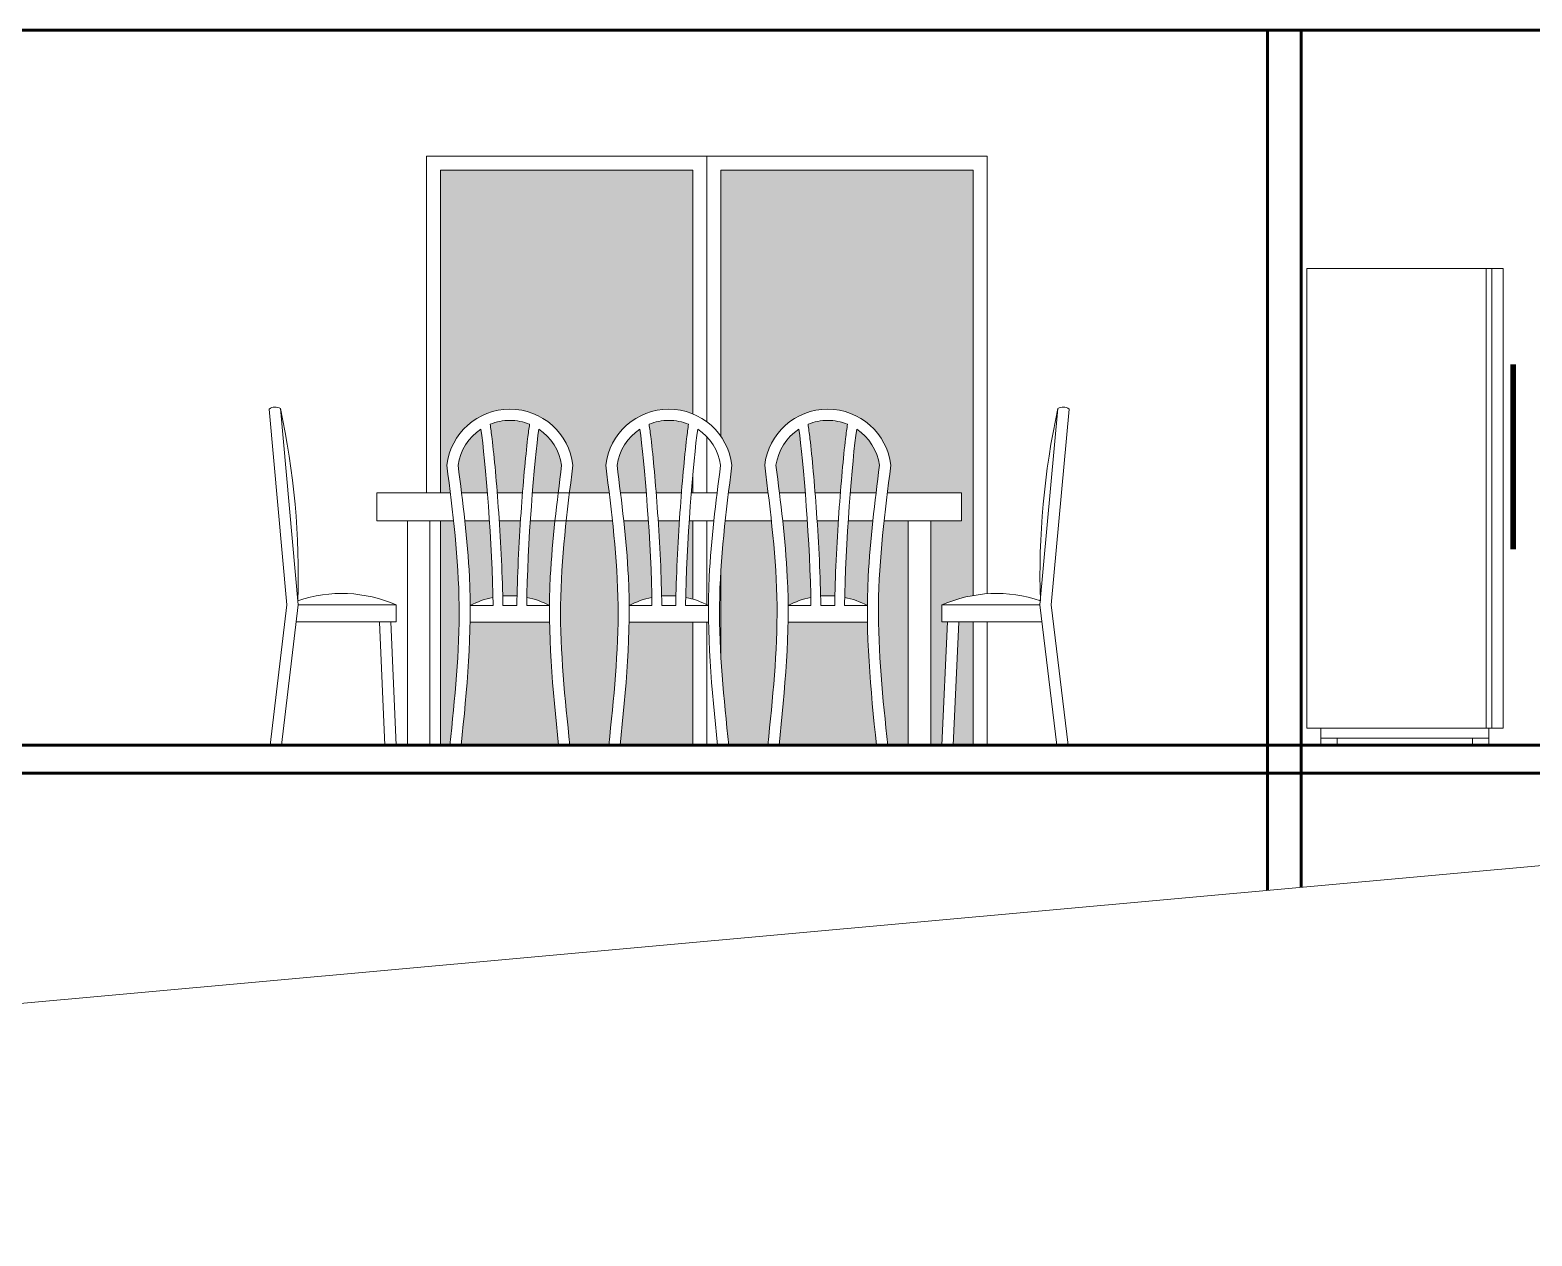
# Model space of a CAD drawing. Header units: metres. Extents: x 539 to 782, y 164 to 633.
# Drawn here: x 678.56 to 683.92, y 175.57 to 179.87 of the extents above; entities that cross this region are included whole.
import ezdxf

# ---------------------------------------------------------------- set-up
doc = ezdxf.new("R2010")
doc.units = ezdxf.units.M
doc.linetypes.add('RAYITAS', pattern=[0.375, 0.25, -0.125])
for name, color, linetype, lineweight in [('03', 3, 'Continuous', 30), ('cota', 1, 'Continuous', 15), ('fachada2', 3, 'Continuous', 20), ('Mobiliario', 42, 'Continuous', 9), ('MURO', 4, 'Continuous', 60)]:
    doc.layers.add(name, color=color, linetype=linetype, lineweight=lineweight)
doc.layers.add('LLENO', color=7, linetype='Continuous', lineweight=9, true_color=0x9c9c9c)

# ---------------------------------------------------------------- blocks, each defined once
blk = doc.blocks.new('A$C4C513CCB')
at = {"ltscale": 0.01}
for p, q in [((-0.003442478282750017, 1.197867261111071), (0.06000000000000227, 0.4999999999999432)), ((0.03652858551703275, 1.199999999999932), (0.1001649491533954, 0.4999999999999432)), ((2.809380093667016, 1.199999999999875), (2.745743730030654, 0.4999999999999432)), ((2.849351157466799, 1.197867261111014), (2.785908679184047, 0.4999999999999432)), ((0.3799999999994839, 0.8999999999999204), (0.3799999999994839, 0.7999999999999545)), ((0.3799999999994839, 0.8999999999999204), (0.6422939358328044, 0.8999999999999204)), ((0.6825957828436049, 0.8999999999999204), (0.7747403641091413, 0.8999999999999204)), ((0.8098512669248328, 0.8999999999999204), (0.9001487330740426, 0.8999999999999204)), ((0.9352596358897198, 0.8999999999999204), (1.209208905346138, 0.8999999999999204)), ((1.067706064166032, 0.8999999999999204), (1.137274052880457, 0.8999999999999204)), ((1.137274052880457, 0.8999999999999204), (1.167960629920685, 0.8999999999999204)), ((1.167960629920685, 0.8999999999999204), (1.209208905346145, 0.8999999999999204)), ((1.249510752356939, 0.8999999999999204), (1.341655333622476, 0.8999999999999204)), ((1.376766236438167, 0.8999999999999204), (1.467063702587377, 0.8999999999999204)), ((1.502174605403054, 0.8999999999999204), (1.594319186668602, 0.8999999999999204)), ((1.634621033679402, 0.8999999999999204), (1.776123874859473, 0.8999999999999204)), ((1.816425721870273, 0.8999999999999204), (1.90857030313581, 0.8999999999999204)), ((1.943681205951501, 0.8999999999999204), (2.033978672100711, 0.8999999999999204)), ((2.069089574916388, 0.8999999999999204), (2.161234156181937, 0.8999999999999204)), ((2.2015360031927, 0.8999999999999204), (2.465908679183599, 0.8999999999999204)), ((2.465908679183599, 0.7999999999999545), (2.465908679183599, 0.8999999999999204)), ((0.3799999999994839, 0.7999999999999545), (0.6539283862381637, 0.7999999999999545)), ((0.4899999999994975, 0.7999999999999545), (0.4899999999995543, -5.684341886080801e-14)), ((0.5699999999994816, 0.7999999999999545), (0.5699999999995384, -5.684341886080801e-14)), ((0.6941692307671619, 0.7999999999999545), (0.7820247275095492, 0.7999999999999545)), ((0.8171016087595869, 0.7999999999999545), (0.8928983912392435, 0.7999999999999545)), ((0.927975272489275, 0.7999999999999545), (1.220843355751497, 0.7999999999999545)), ((1.056071613760594, 0.7999999999999545), (1.1372740528804, 0.7999999999999545)), ((1.137274052880457, 0.7999999999999545), (1.167625513314192, 0.7999999999999545)), ((1.167619616044931, 0.7999999999999545), (1.22084335575147, 0.7999999999999545)), ((1.261084200280497, 0.7999999999999545), (1.348939697022883, 0.7999999999999545)), ((1.384016578272921, 0.7999999999999545), (1.459813360752578, 0.7999999999999545)), ((1.494890242002609, 0.7999999999999545), (1.582745738745023, 0.7999999999999545)), ((1.622986583274008, 0.7999999999999545), (1.787758325264832, 0.7999999999999545)), ((1.82799916979383, 0.7999999999999545), (1.915854666536217, 0.7999999999999545)), ((1.950931547786255, 0.7999999999999545), (2.026728330265912, 0.7999999999999545)), ((2.061805211515944, 0.7999999999999545), (2.149660708258357, 0.7999999999999545)), ((2.189901552787262, 0.7999999999999545), (2.465908679183599, 0.7999999999999545)), ((2.275908679183544, -5.680192086383745e-14), (2.275908679183601, 0.7999999999999545)), ((2.355908679183528, -5.680192086383745e-14), (2.355908679183585, 0.7999999999999545)), ((0.06000000000000227, 0.4999999999999432), (0, 0)), ((0.1002869705983471, 0.4999999999999432), (0.04028697059845854, 0)), ((0.4499999999999886, 0.5), (0.1001649491533385, 0.4999999999999432)), ((0.4499999999999886, 0.4999999999999432), (0.4499999999999886, 0.4399999999999977)), ((0.7137080738561394, 0.4979999999999336), (0.7949999999993906, 0.4979999999999336)), ((0.830000227978303, 0.4979999999999336), (0.8549999999994498, 0.4979999999999336)), ((0.879999772020426, 0.4979999999999336), (0.8549999999992792, 0.4979999999999336)), ((0.9962919261425895, 0.4979999999998768), (0.9149999999993383, 0.4979999999998768)), ((1.280623043369474, 0.4979999999999337), (1.361914969512725, 0.4979999999999337)), ((1.396915197491637, 0.4979999999999337), (1.421914969512784, 0.4979999999999337)), ((1.44691474153376, 0.4979999999999337), (1.421914969512613, 0.4979999999999337)), ((1.563206895655924, 0.4979999999998768), (1.481914969512673, 0.4979999999998768)), ((1.847538012882808, 0.4979999999999337), (1.928829939026059, 0.4979999999999337)), ((1.963830167004971, 0.4979999999999337), (1.988829939026118, 0.4979999999999337)), ((2.013829711047094, 0.4979999999999337), (1.988829939025948, 0.4979999999999337)), ((2.130121865169258, 0.4979999999998768), (2.048829939026007, 0.4979999999998768)), ((2.39590867918406, 0.4999999999999432), (2.39590867918406, 0.4399999999999409)), ((2.39590867918406, 0.4999999999999432), (2.745743730030711, 0.4999999999999432)), ((2.745621708585702, 0.4999999999999432), (2.805621708585647, -5.680192086383745e-14)), ((2.785908679184047, 0.4999999999999432), (2.845908679184049, -5.680192086383745e-14)), ((0.4499999999999886, 0.4399999999999977), (0.09308697059850601, 0.4399999999999977)), ((0.390039623389498, 0.4382200277678976), (0.4095594464525902, 0)), ((0.4300000000000068, 0.4399999999999977), (0.449599109131384, 0)), ((0.7133590833671519, 0.4379999999999313), (0.8549999999995066, 0.4379999999999313)), ((0.9966409166315771, 0.4379999999998745), (0.8549999999992224, 0.4379999999999313)), ((1.280274052880486, 0.4379999999999314), (1.421914969512841, 0.4379999999999314)), ((1.563555886144911, 0.4379999999998745), (1.421914969512557, 0.4379999999999314)), ((1.84718902239382, 0.4379999999999314), (1.988829939026175, 0.4379999999999314)), ((2.130470855658245, 0.4379999999998745), (1.988829939025891, 0.4379999999999314)), ((2.39590867918406, 0.4399999999999409), (2.752821708585543, 0.4399999999999409)), ((2.415908679184042, 0.4399999999999409), (2.396309570052551, -5.680192086383745e-14)), ((2.455869055794551, 0.4382200277678408), (2.436349232731402, -5.680192086383745e-14)), ((0, 0), (0.04028697059840169, 0)), ((0.4095594464525902, 0), (0.449599109131384, 0)), ((0.4899999999994975, -5.684341886080801e-14), (0.5699999999995384, -5.684341886080801e-14)), ((0.6410732038157789, -5.684341886080801e-14), (0.6812915175799503, -5.684341886080801e-14)), ((1.028708482418722, -1.13686837721616e-13), (1.06892679618278, -1.13686837721616e-13)), ((1.207988173329113, -5.684341886080801e-14), (1.248206487093285, -5.684341886080801e-14)), ((1.595623451932056, -1.136593528789062e-13), (1.635841765696114, -1.136593528789062e-13)), ((2.16253842144539, -1.136453397246455e-13), (2.202756735209448, -1.136453397246455e-13)), ((2.275908679183544, -5.680192086383745e-14), (2.355908679183528, -5.680192086383745e-14)), ((2.396309570052665, -5.680192086383745e-14), (2.436349232731402, -5.680192086383745e-14)), ((2.805621708585647, -5.680192086383745e-14), (2.845908679184106, -5.680192086383745e-14))]:
    blk.add_line(p, q, dxfattribs=at)
for p, q in [((1.776123874859473, 0.8999999999999204), (1.634621033679403, 0.8999999999999204)), ((1.787758325264832, 0.7999999999999545), (1.622986583274008, 0.7999999999999545))]:
    blk.add_line(p, q)
for centre, radius, start, end in [((0.01792679618364446, 1.173000000000002), 0.03278759775260676, 55.43490038225022, 130.6735770632712), ((-2.715197267202882, 0.604555181710623), 2.815412882714493, 358.1788997055664, 12.20995810991718), ((0.8549999999993929, 0.9714374999999791), 0.2265624999999027, 90, 173.2670786731488), ((0.8549999999995066, 0.9714374999999791), 0.2265624999999027, 6.732921326831638, 89.99999999998046), ((1.421914969512727, 0.9714374999999791), 0.2265624999999027, 90, 173.2670786731488), ((1.421914969512841, 0.9714374999999791), 0.2265624999999027, 6.732921326831638, 89.99999999998046), ((1.988829939026061, 0.9714374999999791), 0.2265624999999027, 90, 173.2670786731488), ((1.988829939026175, 0.9714374999999791), 0.2265624999999027, 6.732921326831638, 89.99999999998046), ((5.561105946386931, 0.6045551817105661), 2.815412882714493, 167.7900418900828, 181.8211002944336), ((2.827981883000405, 1.172999999999945), 0.03278759775260676, 49.32642293672887, 124.5650996177498), ((0.8549999999993929, 0.9714374999999791), 0.1865624999999027, 123.5819991804656, 171.8341681758436), ((0.8549999999993929, 0.9714374999999791), 0.1865624999999027, 90, 112.1796100529416), ((0.8549999999995066, 0.9714374999999791), 0.1865624999999027, 67.8203899470409, 89.99999999998046), ((0.8549999999995066, 0.9714374999999791), 0.1865624999999027, 8.16583182413659, 56.41800081951546), ((1.421914969512727, 0.9714374999999791), 0.1865624999999027, 123.5819991804656, 171.8341681758436), ((1.421914969512727, 0.9714374999999791), 0.1865624999999027, 90, 112.1796100529416), ((1.421914969512841, 0.9714374999999791), 0.1865624999999027, 67.8203899470409, 89.99999999998046), ((1.421914969512841, 0.9714374999999791), 0.1865624999999027, 8.16583182413659, 56.41800081951544), ((1.988829939026061, 0.9714374999999791), 0.1865624999999027, 123.5819991804656, 171.8341681758436), ((1.988829939026061, 0.9714374999999791), 0.1865624999999027, 90, 112.1796100529416), ((1.988829939026175, 0.9714374999999791), 0.1865624999999027, 67.8203899470409, 89.99999999998046), ((1.988829939026175, 0.9714374999999791), 0.1865624999999027, 8.16583182413659, 56.41800081951545), ((0.2549999999999955, 0.0559374999999136), 0.4849912410614095, 66.29240715257028, 108.7888111616267), ((2.590908679184054, 0.0559374999998568), 0.4849912410614095, 71.21118883837327, 113.7075928474297), ((0.8549999999992792, 0.2303102421269614), 0.3026899649201379, 101.518564806097, 117.8259747575296), ((0.8549999999992792, 0.2303102421269614), 0.3026899649201379, 85.15970589160355, 94.84029410837373), ((0.8549999999992792, 0.2303102421269614), 0.3026899649201379, 62.17402524243972, 78.48143519386018), ((1.421914969512613, 0.2303102421269614), 0.3026899649201379, 101.518564806097, 117.8259747575296), ((1.421914969512613, 0.2303102421269614), 0.3026899649201379, 85.15970589160355, 94.84029410837373), ((1.421914969512613, 0.2303102421269614), 0.3026899649201379, 62.17402524243972, 78.48143519386018), ((1.988829939025948, 0.2303102421269614), 0.3026899649201379, 101.518564806097, 117.8259747575296), ((1.988829939025948, 0.2303102421269614), 0.3026899649201379, 85.15970589160355, 94.84029410837373), ((1.988829939025948, 0.2303102421269614), 0.3026899649201379, 62.17402524243972, 78.48143519386018)]:
    blk.add_arc(centre, radius, start, end, dxfattribs=at)
for points in [[(0.7518067142069071, 1.126861797242896), (0.7674091655993607, 1.019156546712338), (0.7926507665287659, 0.7120962538854769), (0.7949999999993906, 0.4979999999999336)], [(0.9581932857920492, 1.126861797242839), (0.9425908343995388, 1.019156546712338), (0.91734923347002, 0.7120962538854769), (0.9149999999993383, 0.4979999999999336)], [(1.318721683720241, 1.126861797242896), (1.334324135112695, 1.019156546712338), (1.3595657360421, 0.7120962538854769), (1.361914969512725, 0.4979999999999337)], [(1.525108255305383, 1.126861797242839), (1.509505803912873, 1.019156546712338), (1.484264202983354, 0.7120962538854769), (1.481914969512673, 0.4979999999999337)], [(1.885636653233576, 1.126861797242896), (1.901239104626029, 1.019156546712338), (1.926480705555434, 0.7120962538854769), (1.928829939026059, 0.4979999999999337)], [(2.092023224818718, 1.126861797242839), (2.076420773426207, 1.019156546712338), (2.051179172496688, 0.7120962538854769), (2.048829939026007, 0.4979999999999337)]]:
    blk.add_open_spline(points, degree=3, dxfattribs=at)
for points, knots in [([(0.7845705533811724, 1.14419530577544), (0.7868016411382541, 1.130424608902047), (0.7891233333655805, 1.11302779220847), (0.7991948732125138, 1.028111312055216), (0.8078986398636516, 0.9325817435482122), (0.8228671504982117, 0.7181699508666384), (0.8288970357796757, 0.5984644433478365), (0.830000227978303, 0.4979999999999336)], [0.1811294949580521, 0.1811294949580521, 0.1811294949580521, 0.1811294949580521, 0.241059002077374, 0.241059002077374, 0.4257222513196232, 0.4257222513196232, 0.6227321351128274, 0.6227321351128274, 0.6227321351128274, 0.6227321351128274]), ([(0.9254294466177839, 1.144195305775384), (0.9231983588607022, 1.130424608902047), (0.9208766666333759, 1.11302779220847), (0.9108051267863857, 1.028111312055216), (0.9021013601352479, 0.9325817435482122), (0.8871328495005741, 0.7181699508666384), (0.8811029642191102, 0.5984644433478365), (0.879999772020426, 0.4979999999999336)], [0.1811294949580521, 0.1811294949580521, 0.1811294949580521, 0.1811294949580521, 0.241059002077374, 0.241059002077374, 0.4257222513196232, 0.4257222513196232, 0.6227321351128274, 0.6227321351128274, 0.6227321351128274, 0.6227321351128274]), ([(1.351485522894507, 1.14419530577544), (1.353716610651588, 1.130424608902047), (1.356038302878915, 1.11302779220847), (1.366109842725848, 1.028111312055216), (1.374813609376986, 0.9325817435482122), (1.389782120011546, 0.7181699508666384), (1.39581200529301, 0.5984644433478365), (1.396915197491637, 0.4979999999999337)], [0.1811294949580521, 0.1811294949580521, 0.1811294949580521, 0.1811294949580521, 0.241059002077374, 0.241059002077374, 0.4257222513196232, 0.4257222513196232, 0.6227321351128274, 0.6227321351128274, 0.6227321351128274, 0.6227321351128274]), ([(1.492344416131118, 1.144195305775384), (1.490113328374036, 1.130424608902047), (1.48779163614671, 1.11302779220847), (1.47772009629972, 1.028111312055216), (1.469016329648582, 0.9325817435482122), (1.454047819013908, 0.7181699508666384), (1.448017933732444, 0.5984644433478365), (1.44691474153376, 0.4979999999999337)], [0.1811294949580521, 0.1811294949580521, 0.1811294949580521, 0.1811294949580521, 0.241059002077374, 0.241059002077374, 0.4257222513196232, 0.4257222513196232, 0.6227321351128274, 0.6227321351128274, 0.6227321351128274, 0.6227321351128274]), ([(1.918400492407841, 1.14419530577544), (1.920631580164923, 1.130424608902047), (1.922953272392249, 1.11302779220847), (1.933024812239182, 1.028111312055216), (1.94172857889032, 0.9325817435482122), (1.95669708952488, 0.7181699508666384), (1.962726974806344, 0.5984644433478365), (1.963830167004971, 0.4979999999999337)], [0.1811294949580521, 0.1811294949580521, 0.1811294949580521, 0.1811294949580521, 0.241059002077374, 0.241059002077374, 0.4257222513196232, 0.4257222513196232, 0.6227321351128274, 0.6227321351128274, 0.6227321351128274, 0.6227321351128274]), ([(2.059259385644452, 1.144195305775384), (2.057028297887371, 1.130424608902047), (2.054706605660044, 1.11302779220847), (2.044635065813054, 1.028111312055216), (2.035931299161916, 0.9325817435482122), (2.020962788527243, 0.7181699508666384), (2.014932903245779, 0.5984644433478365), (2.013829711047094, 0.4979999999999337)], [0.1811294949580521, 0.1811294949580521, 0.1811294949580521, 0.1811294949580521, 0.241059002077374, 0.241059002077374, 0.4257222513196232, 0.4257222513196232, 0.6227321351128274, 0.6227321351128274, 0.6227321351128274, 0.6227321351128274]), ([(0.6703209870984779, 0.9979999999999336), (0.6870424886272417, 0.8662676449308151), (0.7037954058755531, 0.7335909991191443), (0.7213018262699507, 0.3992554413213725), (0.701996753584126, 0.1980197333789988), (0.6812915175799503, -5.684341886080801e-14)], [0.005058396704256571, 0.005058396704256571, 0.005058396704256571, 0.005058396704256571, 0.4018825568289123, 0.4018825568289123, 0.9968596068780522, 0.9968596068780522, 0.9968596068780522, 0.9968596068780522]), ([(1.039679012900422, 0.9979999999998768), (1.022957511371601, 0.8662676449307583), (1.00620459412329, 0.7335909991190874), (0.9886981737287783, 0.3992554413213156), (1.008003246414489, 0.198019733378942), (1.028708482418722, -1.70530256582424e-13)], [0.005058396704256571, 0.005058396704256571, 0.005058396704256571, 0.005058396704256571, 0.4018825568289123, 0.4018825568289123, 0.9968596068780726, 0.9968596068780726, 0.9968596068780726, 0.9968596068780726]), ([(1.237235956611812, 0.9979999999999336), (1.253957458140576, 0.8662676449308151), (1.270710375388887, 0.7335909991191443), (1.288216795783285, 0.3992554413213725), (1.26891172309746, 0.1980197333789988), (1.248206487093285, -5.681593401809815e-14)], [0.005058396704256571, 0.005058396704256571, 0.005058396704256571, 0.005058396704256571, 0.4018825568289123, 0.4018825568289123, 0.9968596068780522, 0.9968596068780522, 0.9968596068780522, 0.9968596068780522]), ([(1.606593982413756, 0.9979999999998768), (1.589872480884935, 0.8662676449307583), (1.573119563636624, 0.7335909991190874), (1.555613143242113, 0.3992554413213157), (1.574918215927823, 0.198019733378942), (1.595623451932056, -1.705027717397142e-13)], [0.005058396704256571, 0.005058396704256571, 0.005058396704256571, 0.005058396704256571, 0.4018825568289123, 0.4018825568289123, 0.9968596068780726, 0.9968596068780726, 0.9968596068780726, 0.9968596068780726]), ([(1.804150926125146, 0.9979999999999336), (1.82087242765391, 0.8662676449308151), (1.837625344902222, 0.7335909991191443), (1.855131765296619, 0.3992554413213725), (1.835826692610794, 0.1980197333789988), (1.815121456606619, -5.680192086383745e-14)], [0.005058396704256571, 0.005058396704256571, 0.005058396704256571, 0.005058396704256571, 0.4018825568289123, 0.4018825568289123, 0.9968596068780522, 0.9968596068780522, 0.9968596068780522, 0.9968596068780522]), ([(2.17350895192709, 0.9979999999998768), (2.156787450398269, 0.8662676449307583), (2.140034533149958, 0.7335909991190874), (2.122528112755447, 0.3992554413213157), (2.141833185441158, 0.198019733378942), (2.16253842144539, -1.704887585854535e-13)], [0.005058396704256571, 0.005058396704256571, 0.005058396704256571, 0.005058396704256571, 0.4018825568289123, 0.4018825568289123, 0.9968596068780726, 0.9968596068780726, 0.9968596068780726, 0.9968596068780726])]:
    blk.add_open_spline(points, degree=3, knots=knots, dxfattribs=at)
for points in [[(0.6299999999993133, 0.997999999998683), (0.6740732038157375, 0.4979999999999336), (0.6410732038157789, -5.684341886080801e-14)], [(1.079999999999586, 0.9979999999986262), (1.035926796182991, 0.4979999999998768), (1.06892679618278, -1.13686837721616e-13)], [(1.196914969512648, 0.997999999998683), (1.240988173329072, 0.4979999999999337), (1.207988173329113, -5.681593401809815e-14)], [(1.64691496951292, 0.9979999999986262), (1.602841765696326, 0.4979999999998768), (1.635841765696114, -1.136593528789062e-13)], [(1.763829939025982, 0.997999999998683), (1.807903142842406, 0.4979999999999337), (1.774903142842447, -5.680192086383745e-14)], [(2.213829939026255, 0.9979999999986262), (2.16975673520966, 0.4979999999998768), (2.202756735209448, -1.136453397246455e-13)]]:
    blk.add_spline(points, degree=3, dxfattribs=at)
blk = doc.blocks.new('A$C53DC3D9A')
for p, q in [((1.387778780781446e-17, 0.06075810502030431), (1.387778780781446e-17, 1.699999999999999)), ((1.387778780781446e-17, 1.699999999999999), (0.6999999999999993, 1.699999999999999)), ((0.6400000000000006, 1.699999999999999), (0.6400000000000006, 0.06075810502030431)), ((0.6600000000000001, 1.699999999999999), (0.6600000000000001, 0.06075810502030431)), ((0.6999999999999993, 1.699999999999999), (0.6999999999999993, 0.06075810502030431)), ((1.387778780781446e-17, 0.06075810502030431), (0.6999999999999993, 0.06075810502030431)), ((0.05059728534857656, 0.06075810502030431), (0.05059728534857656, 0.02484436063814142)), ((0.6494027146514227, 0.06075810502030431), (0.6494027146514227, 0.02484436063814142)), ((0.05059728534857656, 0.02484436063814142), (0.05059728534857656, -1.2392760709536e-17)), ((0.05059728534857656, 0.02484436063814142), (0.6494027146514227, 0.02484436063814142)), ((0.1086313045228362, -1.2392760709536e-17), (0.1086313045228362, 0.02484436063814142)), ((0.5913686954771649, -1.2392760709536e-17), (0.5913686954771649, 0.02484436063814142)), ((0.6494027146514245, 0.02484436063814142), (0.6494027146514245, -1.2392760709536e-17)), ((0.05059728534857656, -1.2392760709536e-17), (0.1086313045228362, -1.2392760709536e-17)), ((0.6494027146514245, -1.2392760709536e-17), (0.5913686954771649, -1.2392760709536e-17))]:
    blk.add_line(p, q)
at = {"const_width": 0.02}
blk.add_lwpolyline([(0.736211765210367, 0.6988001594693749), (0.736211765210367, 1.358237636103564)], dxfattribs=at)

msp = doc.modelspace()

# ---------------------------------------------------------------- hatches: boundary and pattern name
at = {"layer": 'LLENO'}
h = msp.add_hatch(color=256, dxfattribs=at)
h.set_gradient(color1=(51, 51, 51), color2=(224, 224, 224), one_color=1, tint=0.8799999952316284, name='CURVED')
h.paths.add_polyline_path([(681.9277941504297, 177.7563914829838), (681.8762376403607, 177.7563914829838), (681.8566385312292, 177.3163914829839), (681.9277941504297, 177.3163914829839)], flags=17)
edge = h.paths.add_edge_path()
edge.add_line((680.9277941504299, 179.3663914829838), (680.0277941504296, 179.3663914829846))
edge.add_line((680.0277941504296, 179.3663914829846), (680.0277941504296, 178.2163914829838))
edge.add_line((680.0277941504296, 178.2163914829838), (680.0625832343306, 178.2163914829838))
edge.add_spline(control_points=[(680.062583234336, 178.2163914829403), (680.0585826068038, 178.2490592083972), (680.0544359526505, 178.2817253456899), (680.0502892984972, 178.3143914829826)], knot_values=[0, 0, 0, 0, 0.09841985661133704, 0.09841985661133704, 0.09841985661133704, 0.09841985661133704], degree=3, periodic=0)
edge.add_arc((680.2752892984972, 178.2878289829839), 0.2265624999999035, 89.99999999999278, 173.2670786734674, ccw=False)
edge.add_arc((680.2752892984975, 178.2878289829839), 0.2265624999999103, 6.732921326508517, 90.00000000002882, ccw=False)
edge.add_spline(control_points=[(680.5002892984975, 178.3143914829825), (680.496142644346, 178.2817253457043), (680.4919959901945, 178.2490592084262), (680.4879953626639, 178.2163914829838)], knot_values=[0, 0, 0, 0, 0.09841985656761738, 0.09841985656761738, 0.09841985656761738, 0.09841985656761738], degree=3, periodic=0)
edge.add_line((680.4879953626639, 178.2163914829838), (680.5575633513783, 178.2163914829838))
edge.add_line((680.5575633513783, 178.2163914829838), (680.5882499284186, 178.2163914829838))
edge.add_line((680.5882499284186, 178.2163914829838), (680.6294982038439, 178.2163914829838))
edge.add_spline(control_points=[(680.6294982038494, 178.2163914829403), (680.6254975763172, 178.2490592083972), (680.6213509221639, 178.2817253456899), (680.6172042680105, 178.3143914829826)], knot_values=[0, 0, 0, 0, 0.09841985661133704, 0.09841985661133704, 0.09841985661133704, 0.09841985661133704], degree=3, periodic=0)
edge.add_arc((680.8422042680106, 178.2878289829839), 0.2265624999999035, 89.99999999999278, 173.2670786734674, ccw=False)
edge.add_arc((680.8422042680107, 178.2878289829839), 0.2265624999999102, 67.80400712816498, 90.00000000003229, ccw=False)
edge.add_line((680.9277941504298, 178.4976025238171), (680.9277941504299, 179.3663914829838))
edge = h.paths.add_edge_path()
edge.add_line((681.9277941504297, 179.3663914829833), (681.0277941504296, 179.3663914829838))
edge.add_line((681.0277941504296, 179.3663914829838), (681.0277941504297, 178.4177788269619))
edge.add_arc((680.8422042680107, 178.2878289829839), 0.2265624999999102, 6.732921326485382, 34.99967047423672, ccw=False)
edge.add_spline(control_points=[(681.0672042680108, 178.3143914829825), (681.0630576138575, 178.2817253456898), (681.0589109597041, 178.2490592083972), (681.054910332172, 178.2163914829404)], knot_values=[0, 0, 0, 0, 0.0984198566112804, 0.0984198566112804, 0.0984198566112804, 0.0984198566112804], degree=3, periodic=0)
edge.add_line((681.0549103321773, 178.2163914829838), (681.1964131733572, 178.2163914829838))
edge.add_spline(control_points=[(681.1964131733627, 178.2163914829403), (681.1924125458305, 178.2490592083972), (681.1882658916772, 178.2817253456899), (681.1841192375239, 178.3143914829826)], knot_values=[0, 0, 0, 0, 0.09841985661133704, 0.09841985661133704, 0.09841985661133704, 0.09841985661133704], degree=3, periodic=0)
edge.add_arc((681.4091192375239, 178.2878289829839), 0.2265624999999035, 89.99999999999278, 173.2670786734674, ccw=False)
edge.add_arc((681.409119237524, 178.2878289829839), 0.2265624999999103, 6.732921326508517, 90.00000000002882, ccw=False)
edge.add_spline(control_points=[(681.6341192375241, 178.3143914829825), (681.6299725833708, 178.2817253456898), (681.6258259292175, 178.2490592083972), (681.6218253016852, 178.2163914829404)], knot_values=[0, 0, 0, 0, 0.0984198566112804, 0.0984198566112804, 0.0984198566112804, 0.0984198566112804], degree=3, periodic=0)
edge.add_line((681.6218253016907, 178.2163914829838), (681.8861979776815, 178.2163914829838))
edge.add_line((681.8861979776815, 178.2163914829838), (681.8861979776815, 178.1163914829839))
edge.add_line((681.8861979776815, 178.1163914829839), (681.7761979776815, 178.1163914829839))
edge.add_line((681.7761979776815, 178.1163914829839), (681.7761979776814, 177.3163914829839))
edge.add_line((681.7761979776815, 177.3163914829839), (681.8165988685505, 177.3163914829839))
edge.add_line((681.8165988685504, 177.3163914829839), (681.8361979776819, 177.7563914829838))
edge.add_line((681.8361979776819, 177.7563914829838), (681.8161979776819, 177.7563914829838))
edge.add_line((681.8161979776819, 177.7563914829838), (681.8161979776819, 177.8163914829838))
edge.add_arc((682.0111979776818, 177.3723289829838), 0.4849912410613945, 99.90236484401072, 113.7075928474249, ccw=False)
edge.add_line((681.9277941504297, 177.8500949356279), (681.9277941504297, 179.3663914829833))
edge = h.paths.add_edge_path(flags=16)
edge.add_line((681.6961979776815, 178.1163914829839), (681.6101908512851, 178.1163914829839))
edge.add_spline(control_points=[(681.6101908512817, 178.1163914829507), (681.5992561077542, 178.0157707102686), (681.5777213658764, 177.7493848560026), (681.6056622995552, 177.4824609115408), (681.6230460337074, 177.3163914829838)], knot_values=[0.1988383516180912, 0.1988383516180912, 0.1988383516180912, 0.1988383516180912, 0.5019386887792258, 1.001030864634525, 1.001030864634525, 1.001030864634525, 1.001030864634525], degree=3, periodic=0)
edge.add_line((681.6230460337073, 177.3163914829839), (681.6961979776814, 177.3163914829839))
edge.add_line((681.6961979776814, 177.3163914829839), (681.6961979776815, 178.1163914829839))
edge = h.paths.add_edge_path()
edge.add_spline(control_points=[(681.5828277199432, 177.3163914829837), (681.5676885835162, 177.4611784227826), (681.5532979966002, 177.6076846735753), (681.5507601541583, 177.7543914829838)], knot_values=[0.5618276792152892, 0.5618276792152892, 0.5618276792152892, 0.5618276792152892, 0.9968596068780726, 0.9968596068780726, 0.9968596068780726, 0.9968596068780726], degree=3, periodic=0)
edge.add_line((681.5507601541583, 177.7543914829838), (681.4091192375238, 177.7543914829838))
edge.add_line((681.4091192375238, 177.7543914829838), (681.2674783208895, 177.7543914829838))
edge.add_spline(control_points=[(681.2674783208895, 177.7543914829839), (681.2649404784476, 177.6076846735754), (681.2505498915315, 177.4611784227827), (681.2354107551046, 177.3163914829838)], knot_values=[0.5618276792152919, 0.5618276792152919, 0.5618276792152919, 0.5618276792152919, 0.9968596068780522, 0.9968596068780522, 0.9968596068780522, 0.9968596068780522], degree=3, periodic=0)
edge.add_line((681.2354107551046, 177.3163914829839), (681.5828277199433, 177.3163914829839))
edge = h.paths.add_edge_path(flags=17)
edge.add_spline(control_points=[(681.1951924413404, 177.3163914829838), (681.2125761754926, 177.4824609115408), (681.2405171091714, 177.7493848560027), (681.2189823672937, 178.0157707102686), (681.2080476237663, 178.1163914829507)], knot_values=[0.1988383516181405, 0.1988383516181405, 0.1988383516181405, 0.1988383516181405, 0.6979305274734506, 1.001030864634521, 1.001030864634521, 1.001030864634521, 1.001030864634521], degree=3, periodic=0)
edge.add_line((681.2080476237629, 178.1163914829839), (681.0432758817717, 178.1163914829839))
edge.add_spline(control_points=[(681.0432758817683, 178.1163914829507), (681.036868550293, 178.057431650719), (681.0314219326145, 177.9984613699048), (681.0277941504321, 177.9394713077023)], knot_values=[0.1988383516180912, 0.1988383516180912, 0.1988383516180912, 0.1988383516180912, 0.3764432790306056, 0.3764432790306056, 0.3764432790306056, 0.3764432790306056], degree=3, periodic=0)
edge.add_line((681.0277941504296, 177.9394713076666), (681.0277941504296, 177.6348514796634))
edge.add_spline(control_points=[(681.0277941504296, 177.6348514796641), (681.0339035331674, 177.5287344320597), (681.0450172986807, 177.4225629575218), (681.056131064194, 177.3163914829838)], knot_values=[0.681951352521108, 0.681951352521108, 0.681951352521108, 0.681951352521108, 1.001030864634525, 1.001030864634525, 1.001030864634525, 1.001030864634525], degree=3, periodic=0)
edge.add_line((681.056131064194, 177.3163914829839), (681.1951924413404, 177.3163914829839))
edge = h.paths.add_edge_path()
edge.add_line((680.9277941504297, 177.7543914829838), (680.8422042680105, 177.7543914829838))
edge.add_line((680.8422042680104, 177.7543914829838), (680.7005633513761, 177.7543914829838))
edge.add_spline(control_points=[(680.7005633513762, 177.7543914829839), (680.6980255089343, 177.6076846735754), (680.6836349220182, 177.4611784227827), (680.6684957855912, 177.3163914829838)], knot_values=[0.5618276792152919, 0.5618276792152919, 0.5618276792152919, 0.5618276792152919, 0.9968596068780522, 0.9968596068780522, 0.9968596068780522, 0.9968596068780522], degree=3, periodic=0)
edge.add_line((680.6684957855912, 177.3163914829839), (680.9277941504297, 177.3163914829839))
edge.add_line((680.9277941504297, 177.3163914829839), (680.9277941504297, 177.7543914829838))
edge = h.paths.add_edge_path()
edge.add_spline(control_points=[(680.628277471827, 177.3163914829838), (680.6456612059792, 177.4824609115408), (680.6736021396581, 177.7493848560027), (680.6520673977803, 178.0157707102686), (680.6411326542529, 178.1163914829507)], knot_values=[0.1988383516181405, 0.1988383516181405, 0.1988383516181405, 0.1988383516181405, 0.6979305274734506, 1.001030864634521, 1.001030864634521, 1.001030864634521, 1.001030864634521], degree=3, periodic=0)
edge.add_line((680.6411326542495, 178.1163914829839), (680.5879089145428, 178.1163914829839))
edge.add_line((680.5879089145428, 178.1163914829839), (680.5575633513783, 178.1163914829839))
edge.add_line((680.5575633513783, 178.1163914829839), (680.4763609122585, 178.1163914829839))
edge.add_spline(control_points=[(680.4763609122585, 178.1163914829839), (680.4654261687293, 178.0157707102907), (680.4438914268486, 177.7493848560137), (680.4718323605284, 177.4824609115408), (680.4892160946806, 177.3163914829838)], knot_values=[0.1988383515848513, 0.1988383515848513, 0.1988383515848513, 0.1988383515848513, 0.5019386887792259, 1.001030864634525, 1.001030864634525, 1.001030864634525, 1.001030864634525], degree=3, periodic=0)
edge.add_line((680.4892160946806, 177.3163914829839), (680.6282774718269, 177.3163914829839))
edge = h.paths.add_edge_path()
edge.add_spline(control_points=[(680.4489977809167, 177.3163914829837), (680.4338586444896, 177.4611784227826), (680.4194680575736, 177.6076846735753), (680.4169302151316, 177.7543914829838)], knot_values=[0.5618276792152892, 0.5618276792152892, 0.5618276792152892, 0.5618276792152892, 0.9968596068780726, 0.9968596068780726, 0.9968596068780726, 0.9968596068780726], degree=3, periodic=0)
edge.add_line((680.4169302151316, 177.7543914829838), (680.2752892984971, 177.7543914829838))
edge.add_line((680.2752892984971, 177.7543914829838), (680.1336483818628, 177.7543914829838))
edge.add_spline(control_points=[(680.1336483818628, 177.7543914829839), (680.1311105394209, 177.6076846735754), (680.1167199525048, 177.4611784227827), (680.1015808160778, 177.3163914829838)], knot_values=[0.5618276792152919, 0.5618276792152919, 0.5618276792152919, 0.5618276792152919, 0.9968596068780522, 0.9968596068780522, 0.9968596068780522, 0.9968596068780522], degree=3, periodic=0)
edge.add_line((680.1015808160778, 177.3163914829839), (680.4489977809166, 177.3163914829839))
edge = h.paths.add_edge_path()
edge.add_spline(control_points=[(680.0613625023136, 177.3163914829838), (680.0787462364659, 177.4824609115408), (680.1066871701448, 177.7493848560027), (680.0851524282671, 178.0157707102686), (680.0742176847397, 178.1163914829507)], knot_values=[0.1988383516181405, 0.1988383516181405, 0.1988383516181405, 0.1988383516181405, 0.6979305274734505, 1.001030864634521, 1.001030864634521, 1.001030864634521, 1.001030864634521], degree=3, periodic=0)
edge.add_line((680.0742176847363, 178.1163914829839), (680.0277941504296, 178.1163914829839))
edge.add_line((680.0277941504296, 178.1163914829839), (680.0277941504296, 177.3163914829839))
edge.add_line((680.0277941504296, 177.3163914829839), (680.0613625023136, 177.3163914829839))
h = msp.add_hatch(color=256, dxfattribs=at)
h.set_gradient(color1=(51, 51, 51), color2=(224, 224, 224), one_color=1, tint=0.8799999952316284, name='CURVED')
edge = h.paths.add_edge_path()
edge.add_spline(control_points=[(680.195029662607, 178.2163914829838), (680.1873303880182, 178.3134330181131), (680.1788184911927, 178.3968473526245), (680.1720960127047, 178.4432532802268)], knot_values=[0.1978524519658911, 0.1978524519658911, 0.1978524519658911, 0.1978524519658911, 0.380804732116134, 0.380804732116134, 0.380804732116134, 0.380804732116134], degree=3, periodic=0)
edge.add_arc((680.2752892984972, 178.2878289829835), 0.186562499999911, 123.5819991802074, 171.8341681774065)
edge.add_spline(control_points=[(680.0906183349259, 178.3143280701353), (680.0947547717489, 178.2817410744923), (680.0988930349652, 178.2490962934118), (680.1028850813416, 178.2163914829838)], knot_values=[0.005122070561320761, 0.005122070561320761, 0.005122070561320761, 0.005122070561320761, 0.1032853306239988, 0.1032853306239988, 0.1032853306239988, 0.1032853306239988], degree=3, periodic=0)
edge.add_line((680.1028850813416, 178.2163914829838), (680.195029662607, 178.2163914829838))
edge = h.paths.add_edge_path()
edge.add_spline(control_points=[(680.3204380315719, 178.2163914829838), (680.3264025332932, 178.2919475219645), (680.3328731556637, 178.3594998585723), (680.3411659651313, 178.4294192751924), (680.3434876573585, 178.4468160918859), (680.3457187451156, 178.4605867887593)], knot_values=[0.1811294949580521, 0.1811294949580521, 0.1811294949580521, 0.1811294949580521, 0.3225953212701068, 0.3225953212701068, 0.3825248283894287, 0.3825248283894287, 0.3825248283894287, 0.3825248283894287], degree=3, periodic=0)
edge.add_arc((680.2752892985051, 178.2878289829838), 0.1865624999999584, 67.82038995549824, 89.78700551830553)
edge.add_arc((680.2752892984972, 178.2878289829838), 0.1865624999999584, 89.7870055158964, 89.9999999999389)
edge.add_arc((680.2752892984973, 178.2878289829839), 0.1865624999999273, 89.99999999995636, 112.1796100469008)
edge.add_spline(control_points=[(680.2048598518791, 178.4605867887593), (680.2070909396361, 178.4468160918859), (680.2094126318634, 178.4294192751924), (680.217705441331, 178.3594998585723), (680.2241760637015, 178.2919475219645), (680.2301405654227, 178.2163914829838)], knot_values=[0.1811294949580521, 0.1811294949580521, 0.1811294949580521, 0.1811294949580521, 0.241059002077374, 0.241059002077374, 0.3825248283894297, 0.3825248283894297, 0.3825248283894297, 0.3825248283894297], degree=3, periodic=0)
edge.add_line((680.2301405654227, 178.2163914829838), (680.320438031572, 178.2163914829839))
edge = h.paths.add_edge_path()
edge.add_arc((680.2752892984975, 178.2878289829839), 0.1865624999999001, 8.16583182247135, 56.41800081975627)
edge.add_spline(control_points=[(680.3784825842899, 178.4432532802267), (680.371760105802, 178.3968473526245), (680.3632482089765, 178.313433018113), (680.3555489343876, 178.2163914829838)], knot_values=[0.1978524519658911, 0.1978524519658911, 0.1978524519658911, 0.1978524519658911, 0.3808047321161286, 0.3808047321161286, 0.3808047321161286, 0.3808047321161286], degree=3, periodic=0)
edge.add_line((680.3555489343876, 178.2163914829838), (680.4476935156532, 178.2163914829838))
edge.add_spline(control_points=[(680.4476935156532, 178.2163914829838), (680.4516855620295, 178.2490962934117), (680.4558238252458, 178.2817410744922), (680.4599602620688, 178.3143280701352)], knot_values=[0.005122070561320857, 0.005122070561320857, 0.005122070561320857, 0.005122070561320857, 0.1032853306239403, 0.1032853306239403, 0.1032853306239403, 0.1032853306239403], degree=3, periodic=0)
edge = h.paths.add_edge_path()
edge.add_spline(control_points=[(680.4165812246405, 177.8143914829838), (680.4167893880715, 177.8483387067348), (680.417712976808, 177.882285584611), (680.4229974161508, 177.9832071856839), (680.4289504386795, 178.0499270365806), (680.4361200677296, 178.1163914829839)], knot_values=[0.2031462705588772, 0.2031462705588772, 0.2031462705588772, 0.2031462705588772, 0.303792337563308, 0.303792337563308, 0.5025286238333431, 0.5025286238333431, 0.5025286238333431, 0.5025286238333431], degree=3, periodic=0)
edge.add_line((680.4361200677296, 178.1163914829839), (680.3482645709871, 178.1163914829838))
edge.add_spline(control_points=[(680.3482645709871, 178.1163914829839), (680.3421630264393, 178.0245498889406), (680.3373795272049, 177.9280725502531), (680.3357320761761, 177.8432955306595)], knot_values=[0.4413658484188826, 0.4413658484188826, 0.4413658484188826, 0.4413658484188826, 0.6037080115203717, 0.6037080115203717, 0.6037080115203717, 0.6037080115203717], degree=3, periodic=0)
edge.add_arc((680.2752892984971, 177.5467017251109), 0.302689964920176, 62.174025242423625, 78.48143519384479, ccw=False)
edge = h.paths.add_edge_path()
edge.add_spline(control_points=[(680.3008298603257, 177.8483122265276), (680.3025579181258, 177.9321538290157), (680.3072354172832, 178.0263994646583), (680.3131876897371, 178.1163914829839)], knot_values=[0.4427281510862494, 0.4427281510862494, 0.4427281510862494, 0.4427281510862494, 0.6009939327134818, 0.6009939327134818, 0.6009939327134818, 0.6009939327134818], degree=3, periodic=0)
edge.add_line((680.3131876897371, 178.1163914829839), (680.2373909072575, 178.1163914829839))
edge.add_spline(control_points=[(680.2373909072575, 178.1163914829839), (680.2433431797112, 178.0263994646583), (680.2480206788688, 177.9321538290157), (680.2497487366688, 177.8483122265276)], knot_values=[0.4427281510862494, 0.4427281510862494, 0.4427281510862494, 0.4427281510862494, 0.6009939327134692, 0.6009939327134692, 0.6009939327134692, 0.6009939327134692], degree=3, periodic=0)
edge.add_arc((680.2752892984972, 177.5467017251109), 0.302689964920123, 85.15970589162009, 94.84029410837991, ccw=False)
edge = h.paths.add_edge_path()
edge.add_spline(control_points=[(680.2148465208185, 177.8432955306595), (680.2131990697897, 177.9280725502531), (680.2084155705552, 178.0245498889406), (680.2023140260075, 178.1163914829839)], knot_values=[0.4413658484188885, 0.4413658484188885, 0.4413658484188885, 0.4413658484188885, 0.6037080115203444, 0.6037080115203444, 0.6037080115203444, 0.6037080115203444], degree=3, periodic=0)
edge.add_line((680.2023140260075, 178.1163914829839), (680.1144585292651, 178.1163914829839))
edge.add_spline(control_points=[(680.114458529265, 178.1163914829839), (680.1216281583152, 178.0499270365806), (680.1275811808439, 177.983207185684), (680.1328656201865, 177.882285584611), (680.1337892089231, 177.8483387067348), (680.1339973723541, 177.8143914829838)], knot_values=[0.2031462705589411, 0.2031462705589411, 0.2031462705589411, 0.2031462705589411, 0.4018825568289123, 0.4018825568289123, 0.5025286238333275, 0.5025286238333275, 0.5025286238333275, 0.5025286238333275], degree=3, periodic=0)
edge.add_arc((680.2752892984973, 177.5467017251109), 0.3026899649201744, 101.51856480613822, 117.82597475755719, ccw=False)
edge = h.paths.add_edge_path()
edge.add_spline(control_points=[(680.7619446321204, 178.2163914829838), (680.7542453575314, 178.3134330181131), (680.7457334607061, 178.3968473526245), (680.7390109822181, 178.4432532802268)], knot_values=[0.1978524519658911, 0.1978524519658911, 0.1978524519658911, 0.1978524519658911, 0.3808047321161349, 0.3808047321161349, 0.3808047321161349, 0.3808047321161349], degree=3, periodic=0)
edge.add_arc((680.8422042680106, 178.2878289829835), 0.186562499999911, 123.5819991802123, 171.8341681774682)
edge.add_spline(control_points=[(680.6575333044393, 178.3143280701352), (680.6616697412621, 178.2817410744922), (680.6658080044785, 178.2490962934117), (680.6698000508549, 178.2163914829838)], knot_values=[0.00512207056142648, 0.00512207056142648, 0.00512207056142648, 0.00512207056142648, 0.1032853306239988, 0.1032853306239988, 0.1032853306239988, 0.1032853306239988], degree=3, periodic=0)
edge.add_line((680.6698000508549, 178.2163914829838), (680.7619446321204, 178.2163914829838))
edge = h.paths.add_edge_path()
edge.add_spline(control_points=[(680.8873530010853, 178.2163914829838), (680.8933175028064, 178.2919475219645), (680.8997881251771, 178.3594998585723), (680.9080809346447, 178.4294192751924), (680.9104026268719, 178.4468160918859), (680.912633714629, 178.4605867887593)], knot_values=[0.1811294949580521, 0.1811294949580521, 0.1811294949580521, 0.1811294949580521, 0.3225953212701068, 0.3225953212701068, 0.3825248283894287, 0.3825248283894287, 0.3825248283894287, 0.3825248283894287], degree=3, periodic=0)
edge.add_arc((680.8422042680185, 178.2878289829838), 0.1865624999999584, 67.82038995549824, 89.78700551830553)
edge.add_arc((680.8422042680106, 178.2878289829838), 0.1865624999999584, 89.7870055158964, 89.9999999999389)
edge.add_arc((680.8422042680106, 178.2878289829839), 0.1865624999999273, 89.99999999995636, 112.1796100469008)
edge.add_spline(control_points=[(680.7717748213925, 178.4605867887593), (680.7740059091495, 178.4468160918859), (680.7763276013768, 178.4294192751924), (680.7846204108444, 178.3594998585723), (680.7910910332149, 178.2919475219645), (680.797055534936, 178.2163914829838)], knot_values=[0.1811294949580521, 0.1811294949580521, 0.1811294949580521, 0.1811294949580521, 0.241059002077374, 0.241059002077374, 0.3825248283894297, 0.3825248283894297, 0.3825248283894297, 0.3825248283894297], degree=3, periodic=0)
edge.add_line((680.797055534936, 178.2163914829838), (680.8873530010853, 178.2163914829839))
edge = h.paths.add_edge_path()
edge.add_spline(control_points=[(680.867744829839, 177.8483122265276), (680.8694728876392, 177.9321538290157), (680.8741503867966, 178.0263994646583), (680.8801026592505, 178.1163914829839)], knot_values=[0.4427281510862494, 0.4427281510862494, 0.4427281510862494, 0.4427281510862494, 0.6009939327134818, 0.6009939327134818, 0.6009939327134818, 0.6009939327134818], degree=3, periodic=0)
edge.add_line((680.8801026592505, 178.1163914829839), (680.804305876771, 178.1163914829839))
edge.add_spline(control_points=[(680.8043058767707, 178.1163914829839), (680.8102581492246, 178.0263994646583), (680.8149356483821, 177.9321538290157), (680.8166637061821, 177.8483122265276)], knot_values=[0.4427281510862494, 0.4427281510862494, 0.4427281510862494, 0.4427281510862494, 0.6009939327134692, 0.6009939327134692, 0.6009939327134692, 0.6009939327134692], degree=3, periodic=0)
edge.add_arc((680.8422042680106, 177.5467017251109), 0.302689964920123, 85.15970589162009, 94.84029410837991, ccw=False)
edge = h.paths.add_edge_path()
edge.add_spline(control_points=[(680.7817614903319, 177.8432955306595), (680.780114039303, 177.9280725502531), (680.7753305400686, 178.0245498889406), (680.7692289955207, 178.1163914829839)], knot_values=[0.4413658484188898, 0.4413658484188898, 0.4413658484188898, 0.4413658484188898, 0.6037080115203444, 0.6037080115203444, 0.6037080115203444, 0.6037080115203444], degree=3, periodic=0)
edge.add_line((680.7692289955207, 178.1163914829839), (680.6813734987784, 178.1163914829839))
edge.add_spline(control_points=[(680.6813734987784, 178.1163914829839), (680.6885431278286, 178.0499270365806), (680.6944961503573, 177.983207185684), (680.6997805896998, 177.882285584611), (680.7007041784365, 177.8483387067348), (680.7009123418674, 177.8143914829838)], knot_values=[0.2031462705589411, 0.2031462705589411, 0.2031462705589411, 0.2031462705589411, 0.4018825568289123, 0.4018825568289123, 0.5025286238333275, 0.5025286238333275, 0.5025286238333275, 0.5025286238333275], degree=3, periodic=0)
edge.add_arc((680.8422042680107, 177.5467017251109), 0.3026899649201744, 101.51856480613822, 117.82597475755719, ccw=False)
edge = h.paths.add_edge_path()
edge.add_spline(control_points=[(681.3486764598451, 177.8432955306595), (681.3470290088163, 177.9280725502531), (681.3422455095819, 178.0245498889406), (681.3361439650341, 178.1163914829839)], knot_values=[0.4413658484188892, 0.4413658484188892, 0.4413658484188892, 0.4413658484188892, 0.6037080115203445, 0.6037080115203445, 0.6037080115203445, 0.6037080115203445], degree=3, periodic=0)
edge.add_line((681.3361439650341, 178.1163914829839), (681.2482884682918, 178.1163914829839))
edge.add_spline(control_points=[(681.2482884682918, 178.1163914829839), (681.2554580973418, 178.0499270365806), (681.2614111198706, 177.983207185684), (681.2666955592132, 177.882285584611), (681.2676191479497, 177.8483387067348), (681.2678273113808, 177.8143914829838)], knot_values=[0.2031462705589411, 0.2031462705589411, 0.2031462705589411, 0.2031462705589411, 0.4018825568289123, 0.4018825568289123, 0.5025286238333275, 0.5025286238333275, 0.5025286238333275, 0.5025286238333275], degree=3, periodic=0)
edge.add_arc((681.409119237524, 177.5467017251109), 0.3026899649201744, 101.51856480614867, 117.82597475756191, ccw=False)
edge = h.paths.add_edge_path()
edge.add_spline(control_points=[(681.4346597993524, 177.8483122265276), (681.4363878571525, 177.9321538290157), (681.44106535631, 178.0263994646583), (681.4470176287639, 178.1163914829839)], knot_values=[0.4427281510862494, 0.4427281510862494, 0.4427281510862494, 0.4427281510862494, 0.6009939327134818, 0.6009939327134818, 0.6009939327134818, 0.6009939327134818], degree=3, periodic=0)
edge.add_line((681.4470176287638, 178.1163914829839), (681.3712208462841, 178.1163914829839))
edge.add_spline(control_points=[(681.3712208462841, 178.1163914829839), (681.377173118738, 178.0263994646583), (681.3818506178955, 177.9321538290157), (681.3835786756954, 177.8483122265276)], knot_values=[0.4427281510862494, 0.4427281510862494, 0.4427281510862494, 0.4427281510862494, 0.6009939327134692, 0.6009939327134692, 0.6009939327134692, 0.6009939327134692], degree=3, periodic=0)
edge.add_arc((681.4091192375239, 177.5467017251109), 0.302689964920123, 85.15970589162009, 94.84029410837991, ccw=False)
edge = h.paths.add_edge_path()
edge.add_spline(control_points=[(681.5504111636671, 177.8143914829838), (681.5506193270982, 177.8483387067348), (681.5515429158347, 177.882285584611), (681.5568273551773, 177.9832071856839), (681.5627803777061, 178.0499270365806), (681.5699500067562, 178.1163914829839)], knot_values=[0.2031462705588805, 0.2031462705588805, 0.2031462705588805, 0.2031462705588805, 0.3037923375633113, 0.3037923375633113, 0.5025286238333431, 0.5025286238333431, 0.5025286238333431, 0.5025286238333431], degree=3, periodic=0)
edge.add_line((681.5699500067562, 178.1163914829839), (681.4820945100139, 178.1163914829838))
edge.add_spline(control_points=[(681.4820945100139, 178.1163914829839), (681.475992965466, 178.0245498889406), (681.4712094662316, 177.9280725502531), (681.4695620152027, 177.8432955306595)], knot_values=[0.441365848418892, 0.441365848418892, 0.441365848418892, 0.441365848418892, 0.6037080115203717, 0.6037080115203717, 0.6037080115203717, 0.6037080115203717], degree=3, periodic=0)
edge.add_arc((681.4091192375238, 177.5467017251108), 0.302689964920176, 62.174025242426126, 78.48143519385133, ccw=False)
edge = h.paths.add_edge_path()
edge.add_arc((681.409119237524, 178.2878289829839), 0.1865624999999002, 8.16583182241827, 56.4180008197248)
edge.add_spline(control_points=[(681.5123125233166, 178.4432532802267), (681.5055900448285, 178.3968473526245), (681.4970781480032, 178.313433018113), (681.4893788734142, 178.2163914829838)], knot_values=[0.1978524519658911, 0.1978524519658911, 0.1978524519658911, 0.1978524519658911, 0.3808047321161286, 0.3808047321161286, 0.3808047321161286, 0.3808047321161286], degree=3, periodic=0)
edge.add_line((681.4893788734144, 178.2163914829838), (681.5815234546799, 178.2163914829838))
edge.add_spline(control_points=[(681.5815234546799, 178.2163914829838), (681.5855155010561, 178.2490962934117), (681.5896537642725, 178.2817410744921), (681.5937902010953, 178.3143280701351)], knot_values=[0.005122070561441774, 0.005122070561441774, 0.005122070561441774, 0.005122070561441774, 0.1032853306239446, 0.1032853306239446, 0.1032853306239446, 0.1032853306239446], degree=3, periodic=0)
edge = h.paths.add_edge_path()
edge.add_spline(control_points=[(681.4542679705986, 178.2163914829838), (681.4602324723198, 178.2919475219645), (681.4667030946904, 178.3594998585723), (681.4749959041579, 178.4294192751924), (681.4773175963853, 178.4468160918859), (681.4795486841424, 178.4605867887593)], knot_values=[0.1811294949580521, 0.1811294949580521, 0.1811294949580521, 0.1811294949580521, 0.3225953212701068, 0.3225953212701068, 0.3825248283894287, 0.3825248283894287, 0.3825248283894287, 0.3825248283894287], degree=3, periodic=0)
edge.add_arc((681.4091192375317, 178.2878289829838), 0.1865624999999584, 67.82038995549824, 89.78700551830553)
edge.add_arc((681.4091192375239, 178.2878289829838), 0.1865624999999584, 89.7870055158964, 89.9999999999389)
edge.add_arc((681.409119237524, 178.2878289829839), 0.1865624999999273, 89.99999999995636, 112.1796100469008)
edge.add_spline(control_points=[(681.3386897909057, 178.4605867887593), (681.3409208786628, 178.4468160918859), (681.3432425708902, 178.4294192751924), (681.3515353803576, 178.3594998585723), (681.3580060027282, 178.2919475219645), (681.3639705044494, 178.2163914829838)], knot_values=[0.1811294949580521, 0.1811294949580521, 0.1811294949580521, 0.1811294949580521, 0.241059002077374, 0.241059002077374, 0.3825248283894297, 0.3825248283894297, 0.3825248283894297, 0.3825248283894297], degree=3, periodic=0)
edge.add_line((681.3639705044494, 178.2163914829838), (681.4542679705987, 178.2163914829838))
edge = h.paths.add_edge_path()
edge.add_spline(control_points=[(681.3288596016337, 178.2163914829838), (681.3211603270447, 178.3134330181131), (681.3126484302195, 178.3968473526245), (681.3059259517315, 178.4432532802268)], knot_values=[0.1978524519658911, 0.1978524519658911, 0.1978524519658911, 0.1978524519658911, 0.380804732116134, 0.380804732116134, 0.380804732116134, 0.380804732116134], degree=3, periodic=0)
edge.add_arc((681.4091192375239, 178.2878289829835), 0.186562499999911, 123.5819991802074, 171.834168177441)
edge.add_spline(control_points=[(681.2244482739526, 178.3143280701353), (681.2285847107755, 178.2817410744923), (681.2327229739918, 178.2490962934118), (681.2367150203681, 178.2163914829838)], knot_values=[0.005122070561320761, 0.005122070561320761, 0.005122070561320761, 0.005122070561320761, 0.1032853306239988, 0.1032853306239988, 0.1032853306239988, 0.1032853306239988], degree=3, periodic=0)
edge.add_line((681.2367150203681, 178.2163914829839), (681.3288596016336, 178.2163914829838))
edge = h.paths.add_edge_path()
edge.add_spline(control_points=[(680.9277941504298, 178.2800046593106), (680.9259958533538, 178.2596818527121), (680.9242090048899, 178.2383867082434), (680.922463903901, 178.2163914829838)], knot_values=[0.3393371624996705, 0.3393371624996705, 0.3393371624996705, 0.3393371624996705, 0.3808047321161286, 0.3808047321161286, 0.3808047321161286, 0.3808047321161286], degree=3, periodic=0)
edge.add_line((680.922463903901, 178.2163914829838), (680.9277941504297, 178.2163914829838))
edge.add_line((680.9277941504298, 178.2163914829838), (680.9277941504298, 178.2800046593111))
edge = h.paths.add_edge_path()
edge.add_line((680.9277941504297, 178.1163914829839), (680.9151795405005, 178.1163914829839))
edge.add_spline(control_points=[(680.9151795405005, 178.1163914829839), (680.9090779959527, 178.0245498889406), (680.9042944967182, 177.9280725502531), (680.9026470456894, 177.8432955306595)], knot_values=[0.4413658484188883, 0.4413658484188883, 0.4413658484188883, 0.4413658484188883, 0.6037080115203717, 0.6037080115203717, 0.6037080115203717, 0.6037080115203717], degree=3, periodic=0)
edge.add_arc((680.8422042680106, 177.5467017251108), 0.3026899649201759, 73.57475035802958, 78.48143519387872, ccw=False)
edge.add_line((680.9277941504296, 177.8370387480529), (680.9277941504297, 178.1163914829839))

# ---------------------------------------------------------------- linework, layer by layer
at = {"layer": '03', "linetype": 'RAYITAS'}
msp.add_line((687.5977941504292, 177.2163914829839), (672.9777941504298, 177.2163914829839), dxfattribs=at)
at = {"layer": 'cota'}
msp.add_line((691.6119278804578, 177.5798927358257), (669.3743296180047, 175.5661594194384), dxfattribs=at)
at = {"layer": 'fachada2'}
for p, q in [((679.9777941504299, 179.4163914829847), (679.9777941504298, 178.2163914829838)), ((681.9777941504296, 179.4163914829832), (679.9777941504299, 179.4163914829847)), ((681.9777941504296, 179.4163914829832), (681.9777941504296, 177.8561685103388)), ((681.9777941504296, 177.7563914829838), (681.9777941504296, 177.3163914829839)), ((681.9777941504296, 177.3163914829839), (679.9777941504296, 177.3163914829839))]:
    msp.add_line(p, q, dxfattribs=at)
at = {"layer": 'LLENO'}
for p, q in [((680.9777941504299, 179.416391482984), (680.9777941504298, 178.4693391760635)), ((680.0277941504296, 179.3663914829846), (680.0277941504296, 178.2163914829838)), ((680.9277941504299, 179.3663914829838), (680.0277941504298, 179.3663914829846)), ((680.9277941504299, 179.3663914829839), (680.9277941504298, 178.4976025238171)), ((681.9277941504299, 179.3663914829833), (681.0277941504298, 179.3663914829838)), ((681.0277941504296, 179.3663914829839), (681.0277941504297, 178.417778826962)), ((681.9277941504297, 179.3663914829833), (681.9277941504297, 177.8500949356279)), ((680.9777941504298, 178.4159732383831), (680.9777941504298, 178.2163914829838)), ((680.9277941504298, 178.2800046593149), (680.9277941504298, 178.2163914829838)), ((680.0277941504296, 178.1163914829839), (680.0277941504296, 177.3163914829839)), ((680.9277941504298, 178.1163914829839), (680.9277941504296, 177.8370387480529)), ((680.9777941504298, 178.1163914829839), (680.9777941504298, 177.8143914829838)), ((681.0277941504296, 177.9394713077001), (681.0277941504296, 177.6348514796661)), ((680.9277941504297, 177.7543914829838), (680.9277941504297, 177.3163914829839)), ((680.9777941504296, 177.7543914829838), (680.9777941504296, 177.3163914829839)), ((681.9277941504297, 177.7563914829838), (681.9277941504297, 177.3163914829839))]:
    msp.add_line(p, q, dxfattribs=at)
at = {"layer": 'MURO'}
for p, q in [((687.5977941504295, 179.8663914829839), (673.9777941504293, 179.8663914829839)), ((682.9777941504294, 176.7980258028458), (682.9777941504294, 179.8663914829839)), ((683.0977941504294, 176.8088924438882), (683.0977941504294, 179.8663914829839)), ((687.5977941504295, 177.316391482984), (673.9777941504291, 177.3163914829839)), ((673.9777941504292, 177.2163914829839), (687.5077941504296, 177.216391482984))]:
    msp.add_line(p, q, dxfattribs=at)

# ---------------------------------------------------------------- block references
at = {"layer": 'Mobiliario'}
for name, p in [('A$C53DC3D9A', (683.1177941504294, 177.316391482984)), ('A$C4C513CCB', (679.4202892984979, 177.3163914829839))]:
    msp.add_blockref(name, p, dxfattribs=at)

doc.saveas('drawing.dxf')
